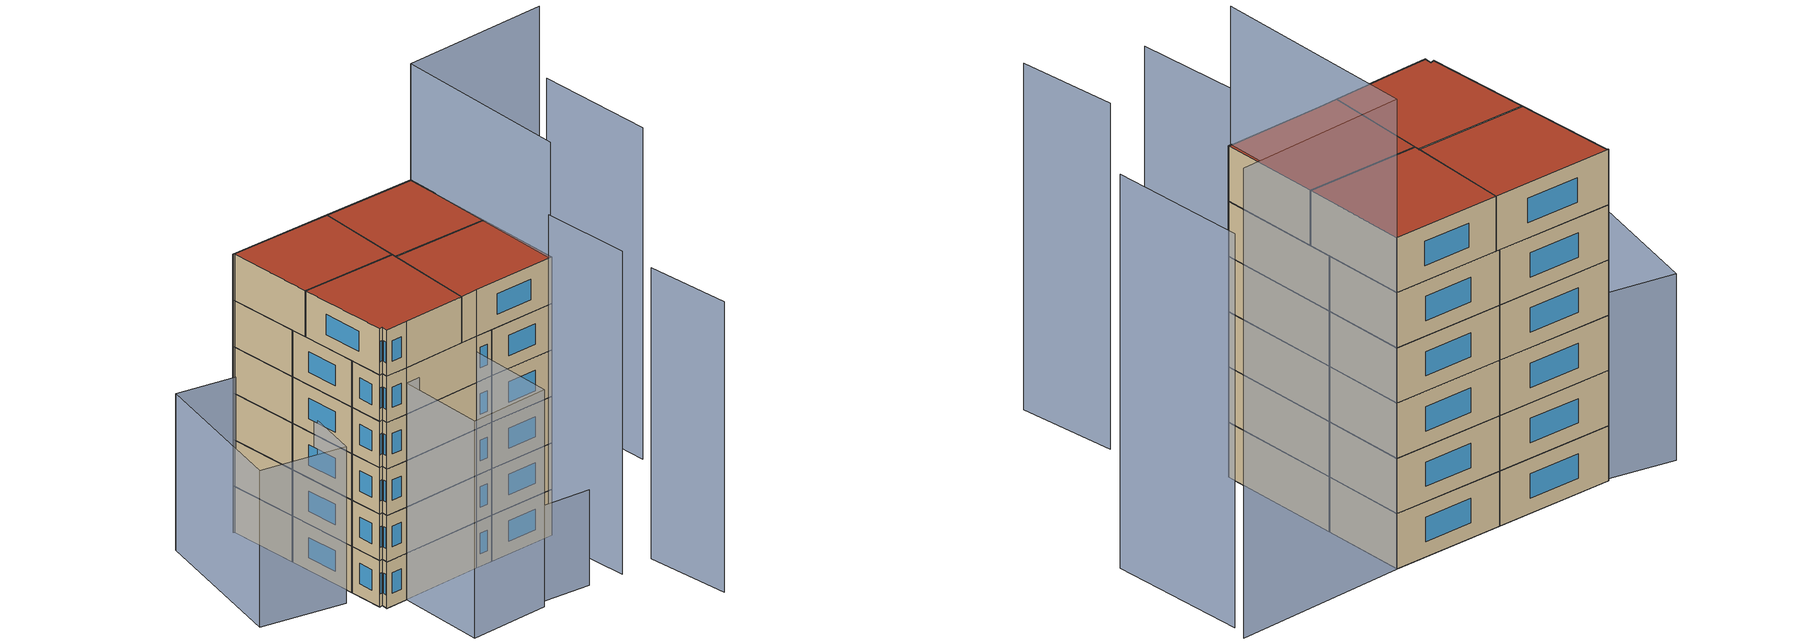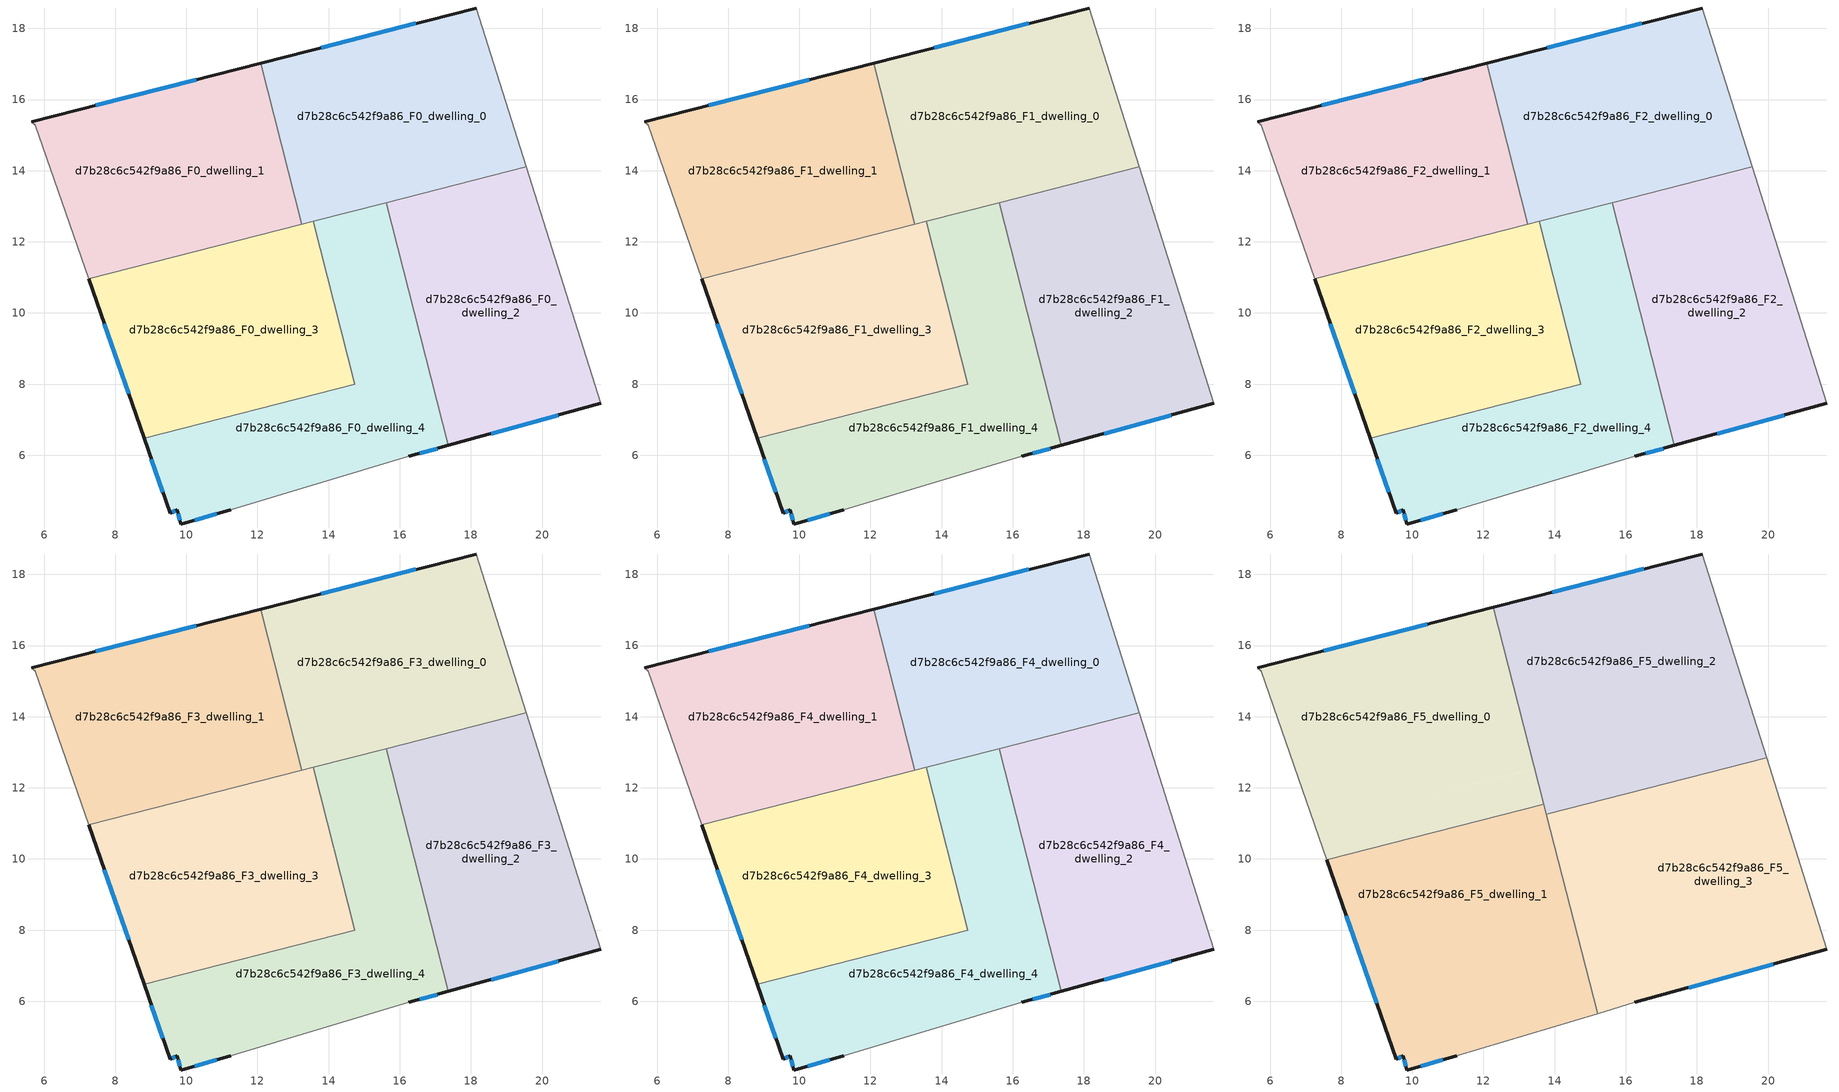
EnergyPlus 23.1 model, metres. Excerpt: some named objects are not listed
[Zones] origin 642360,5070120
d7b28c6c542f9a86_F0_dwelling_0
 floor ground (EU_floor_Construction): 19.56,14.11 18.16,18.57 12.09,17.02 13.25,12.49 z0
 wall outside (EU_wall_Construction): 12.09,17.02 18.16,18.57 z0:3
 wall to d7b28c6c542f9a86_F0_dwelling_1 (EU_wall_Construction): 13.25,12.49 12.09,17.02 z0:3
 wall adiabatic (EU_wall_Construction): 18.16,18.57 19.56,14.11 z0:3
 wall to d7b28c6c542f9a86_F0_dwelling_2 (EU_wall_Construction): 19.56,14.11 15.62,13.1 z0:3
 wall to d7b28c6c542f9a86_F0_dwelling_4 (EU_wall_Construction): 15.61,13.1 13.57,12.58 z0:3
 wall to d7b28c6c542f9a86_F0_dwelling_3 (EU_wall_Construction): 13.57,12.58 13.25,12.49 z0:3
 window (EU_Window_Construction): 13.79,17.46 16.46,18.14 z0.84:2.16
d7b28c6c542f9a86_F0_dwelling_1
 floor ground (EU_floor_Construction): 13.25,12.49 12.09,17.02 5.65,15.38 5.75,15.28 7.25,10.96 z0
 wall outside (EU_wall_Construction): 5.65,15.38 12.09,17.02 z0:3
 wall adiabatic (EU_wall_Construction): 7.25,10.96 5.75,15.28 5.65,15.38 z0:3
 wall to d7b28c6c542f9a86_F0_dwelling_3 (EU_wall_Construction): 13.25,12.49 7.25,10.96 z0:3
 window (EU_Window_Construction): 7.45,15.84 10.28,16.56 z0.84:2.16
d7b28c6c542f9a86_F0_dwelling_2
 floor ground (EU_floor_Construction): 21.66,7.46 19.56,14.11 15.61,13.1 17.36,6.27 z0
 wall outside (EU_wall_Construction): 21.66,7.46 17.36,6.27 z0:3
 wall to d7b28c6c542f9a86_F0_dwelling_4 (EU_wall_Construction): 17.36,6.27 15.61,13.1 z0:3
 wall adiabatic (EU_wall_Construction): 19.56,14.11 21.66,7.46 z0:3
 window (EU_Window_Construction): 20.45,7.13 18.57,6.61 z0.84:2.16
d7b28c6c542f9a86_F0_dwelling_3
 floor ground (EU_floor_Construction): 14.74,8 13.57,12.58 7.25,10.96 8.81,6.48 z0
 wall outside (EU_wall_Construction): 8.81,6.48 7.25,10.96 z0:3
 wall to d7b28c6c542f9a86_F0_dwelling_4 (EU_wall_Construction): 13.57,12.58 14.74,8 8.81,6.48 z0:3
 window (EU_Window_Construction): 8.37,7.73 7.69,9.7 z0.84:2.16
d7b28c6c542f9a86_F0_dwelling_4
 floor ground (EU_floor_Construction): 16.25,5.97 17.36,6.27 15.61,13.1 13.57,12.58 14.74,8 8.81,6.48 9.55,4.37 9.75,4.47 9.85,4.07 11.25,4.47 z0
 wall outside (EU_wall_Construction): 17.36,6.27 16.25,5.97 / 11.25,4.47 9.85,4.07 9.75,4.47 9.55,4.37 8.81,6.48 z0:3
 wall adiabatic (EU_wall_Construction): 16.25,5.97 11.25,4.47 z0:3
 window (EU_Window_Construction): 9.82,4.18 9.78,4.35 / 9.69,4.44 9.6,4.4 / 9.34,4.96 9.02,5.89 / 17.05,6.19 16.56,6.05 / 10.86,4.35 10.24,4.18 z0.84:2.16
d7b28c6c542f9a86_F1_dwelling_0
 floor to d7b28c6c542f9a86_F0_dwelling_0 (EU_floor_Construction): 19.56,14.11 18.16,18.57 12.09,17.02 13.25,12.49 z3
 wall outside (EU_wall_Construction): 12.09,17.02 18.16,18.57 z3:6
 wall to d7b28c6c542f9a86_F1_dwelling_1 (EU_wall_Construction): 13.25,12.49 12.09,17.02 z3:6
 wall adiabatic (EU_wall_Construction): 18.16,18.57 19.56,14.11 z3:6
 wall to d7b28c6c542f9a86_F1_dwelling_2 (EU_wall_Construction): 19.56,14.11 15.62,13.1 z3:6
 wall to d7b28c6c542f9a86_F1_dwelling_4 (EU_wall_Construction): 15.61,13.1 13.57,12.58 z3:6
 wall to d7b28c6c542f9a86_F1_dwelling_3 (EU_wall_Construction): 13.57,12.58 13.25,12.49 z3:6
 window (EU_Window_Construction): 13.79,17.46 16.46,18.14 z3.84:5.16
d7b28c6c542f9a86_F1_dwelling_1
 floor to d7b28c6c542f9a86_F0_dwelling_1 (EU_floor_Construction): 13.25,12.49 12.09,17.02 5.65,15.38 5.75,15.28 7.25,10.96 z3
 wall outside (EU_wall_Construction): 5.65,15.38 12.09,17.02 z3:6
 wall adiabatic (EU_wall_Construction): 7.25,10.96 5.75,15.28 5.65,15.38 z3:6
 wall to d7b28c6c542f9a86_F1_dwelling_3 (EU_wall_Construction): 13.25,12.49 7.25,10.96 z3:6
 window (EU_Window_Construction): 7.45,15.84 10.28,16.56 z3.84:5.16
d7b28c6c542f9a86_F1_dwelling_2
 floor to d7b28c6c542f9a86_F0_dwelling_2 (EU_floor_Construction): 21.66,7.46 19.56,14.11 15.61,13.1 17.36,6.27 z3
 wall outside (EU_wall_Construction): 21.66,7.46 17.36,6.27 z3:6
 wall to d7b28c6c542f9a86_F1_dwelling_4 (EU_wall_Construction): 17.36,6.27 15.61,13.1 z3:6
 wall adiabatic (EU_wall_Construction): 19.56,14.11 21.66,7.46 z3:6
 window (EU_Window_Construction): 20.45,7.13 18.57,6.61 z3.84:5.16
d7b28c6c542f9a86_F1_dwelling_3
 floor to d7b28c6c542f9a86_F0_dwelling_3 (EU_floor_Construction): 14.74,8 13.57,12.58 7.25,10.96 8.81,6.48 z3
 wall outside (EU_wall_Construction): 8.81,6.48 7.25,10.96 z3:6
 wall to d7b28c6c542f9a86_F1_dwelling_4 (EU_wall_Construction): 13.57,12.58 14.74,8 8.81,6.48 z3:6
 window (EU_Window_Construction): 8.37,7.73 7.69,9.7 z3.84:5.16
d7b28c6c542f9a86_F1_dwelling_4
 floor to d7b28c6c542f9a86_F0_dwelling_4 (EU_floor_Construction): 16.25,5.97 17.36,6.27 15.61,13.1 13.57,12.58 14.74,8 8.81,6.48 9.55,4.37 9.75,4.47 9.85,4.07 11.25,4.47 z3
 wall outside (EU_wall_Construction): 17.36,6.27 16.25,5.97 / 11.25,4.47 9.85,4.07 9.75,4.47 9.55,4.37 8.81,6.48 z3:6
 wall adiabatic (EU_wall_Construction): 16.25,5.97 11.25,4.47 z3:6
 window (EU_Window_Construction): 9.82,4.18 9.78,4.35 / 9.69,4.44 9.6,4.4 / 9.34,4.96 9.02,5.89 / 17.05,6.19 16.56,6.05 / 10.86,4.35 10.24,4.18 z3.84:5.16
d7b28c6c542f9a86_F2_dwelling_0
 floor to d7b28c6c542f9a86_F1_dwelling_0 (EU_floor_Construction): 19.56,14.11 18.16,18.57 12.09,17.02 13.25,12.49 z6
 wall outside (EU_wall_Construction): 12.09,17.02 18.16,18.57 z6:9
 wall to d7b28c6c542f9a86_F2_dwelling_1 (EU_wall_Construction): 13.25,12.49 12.09,17.02 z6:9
 wall adiabatic (EU_wall_Construction): 18.16,18.57 19.56,14.11 z6:9
 wall to d7b28c6c542f9a86_F2_dwelling_2 (EU_wall_Construction): 19.56,14.11 15.62,13.1 z6:9
 wall to d7b28c6c542f9a86_F2_dwelling_4 (EU_wall_Construction): 15.61,13.1 13.57,12.58 z6:9
 wall to d7b28c6c542f9a86_F2_dwelling_3 (EU_wall_Construction): 13.57,12.58 13.25,12.49 z6:9
 window (EU_Window_Construction): 13.79,17.46 16.46,18.14 z6.84:8.16
d7b28c6c542f9a86_F2_dwelling_1
 floor to d7b28c6c542f9a86_F1_dwelling_1 (EU_floor_Construction): 13.25,12.49 12.09,17.02 5.65,15.38 5.75,15.28 7.25,10.96 z6
 wall outside (EU_wall_Construction): 5.65,15.38 12.09,17.02 z6:9
 wall adiabatic (EU_wall_Construction): 7.25,10.96 5.75,15.28 5.65,15.38 z6:9
 wall to d7b28c6c542f9a86_F2_dwelling_3 (EU_wall_Construction): 13.25,12.49 7.25,10.96 z6:9
 window (EU_Window_Construction): 7.45,15.84 10.28,16.56 z6.84:8.16
d7b28c6c542f9a86_F2_dwelling_2
 floor to d7b28c6c542f9a86_F1_dwelling_2 (EU_floor_Construction): 21.66,7.46 19.56,14.11 15.61,13.1 17.36,6.27 z6
 wall outside (EU_wall_Construction): 21.66,7.46 17.36,6.27 z6:9
 wall to d7b28c6c542f9a86_F2_dwelling_4 (EU_wall_Construction): 17.36,6.27 15.61,13.1 z6:9
 wall adiabatic (EU_wall_Construction): 19.56,14.11 21.66,7.46 z6:9
 window (EU_Window_Construction): 20.45,7.13 18.57,6.61 z6.84:8.16
d7b28c6c542f9a86_F2_dwelling_3
 floor to d7b28c6c542f9a86_F1_dwelling_3 (EU_floor_Construction): 14.74,8 13.57,12.58 7.25,10.96 8.81,6.48 z6
 wall outside (EU_wall_Construction): 8.81,6.48 7.25,10.96 z6:9
 wall to d7b28c6c542f9a86_F2_dwelling_4 (EU_wall_Construction): 13.57,12.58 14.74,8 8.81,6.48 z6:9
 window (EU_Window_Construction): 8.37,7.73 7.69,9.7 z6.84:8.16
d7b28c6c542f9a86_F2_dwelling_4
 floor to d7b28c6c542f9a86_F1_dwelling_4 (EU_floor_Construction): 16.25,5.97 17.36,6.27 15.61,13.1 13.57,12.58 14.74,8 8.81,6.48 9.55,4.37 9.75,4.47 9.85,4.07 11.25,4.47 z6
 wall outside (EU_wall_Construction): 17.36,6.27 16.25,5.97 / 11.25,4.47 9.85,4.07 9.75,4.47 9.55,4.37 8.81,6.48 z6:9
 wall adiabatic (EU_wall_Construction): 16.25,5.97 11.25,4.47 z6:9
 window (EU_Window_Construction): 9.82,4.18 9.78,4.35 / 9.69,4.44 9.6,4.4 / 9.34,4.96 9.02,5.89 / 17.05,6.19 16.56,6.05 / 10.86,4.35 10.24,4.18 z6.84:8.16
d7b28c6c542f9a86_F3_dwelling_0
 floor to d7b28c6c542f9a86_F2_dwelling_0 (EU_floor_Construction): 19.56,14.11 18.16,18.57 12.09,17.02 13.25,12.49 z9
 wall outside (EU_wall_Construction): 12.09,17.02 18.16,18.57 z9:12
 wall to d7b28c6c542f9a86_F3_dwelling_1 (EU_wall_Construction): 13.25,12.49 12.09,17.02 z9:12
 wall adiabatic (EU_wall_Construction): 18.16,18.57 19.56,14.11 z9:12
 wall to d7b28c6c542f9a86_F3_dwelling_2 (EU_wall_Construction): 19.56,14.11 15.62,13.1 z9:12
 wall to d7b28c6c542f9a86_F3_dwelling_4 (EU_wall_Construction): 15.61,13.1 13.57,12.58 z9:12
 wall to d7b28c6c542f9a86_F3_dwelling_3 (EU_wall_Construction): 13.57,12.58 13.25,12.49 z9:12
 window (EU_Window_Construction): 13.79,17.46 16.46,18.14 z9.84:11.16
d7b28c6c542f9a86_F3_dwelling_1
 floor to d7b28c6c542f9a86_F2_dwelling_1 (EU_floor_Construction): 13.25,12.49 12.09,17.02 5.65,15.38 5.75,15.28 7.25,10.96 z9
 wall outside (EU_wall_Construction): 5.65,15.38 12.09,17.02 z9:12
 wall adiabatic (EU_wall_Construction): 7.25,10.96 5.75,15.28 5.65,15.38 z9:12
 wall to d7b28c6c542f9a86_F3_dwelling_3 (EU_wall_Construction): 13.25,12.49 7.25,10.96 z9:12
 window (EU_Window_Construction): 7.45,15.84 10.28,16.56 z9.84:11.16
d7b28c6c542f9a86_F3_dwelling_2
 floor to d7b28c6c542f9a86_F2_dwelling_2 (EU_floor_Construction): 21.66,7.46 19.56,14.11 15.61,13.1 17.36,6.27 z9
 wall outside (EU_wall_Construction): 21.66,7.46 17.36,6.27 z9:12
 wall to d7b28c6c542f9a86_F3_dwelling_4 (EU_wall_Construction): 17.36,6.27 15.61,13.1 z9:12
 wall adiabatic (EU_wall_Construction): 19.56,14.11 21.66,7.46 z9:12
 window (EU_Window_Construction): 20.45,7.13 18.57,6.61 z9.84:11.16
d7b28c6c542f9a86_F3_dwelling_3
 floor to d7b28c6c542f9a86_F2_dwelling_3 (EU_floor_Construction): 14.74,8 13.57,12.58 7.25,10.96 8.81,6.48 z9
 wall outside (EU_wall_Construction): 8.81,6.48 7.25,10.96 z9:12
 wall to d7b28c6c542f9a86_F3_dwelling_4 (EU_wall_Construction): 13.57,12.58 14.74,8 8.81,6.48 z9:12
 window (EU_Window_Construction): 8.37,7.73 7.69,9.7 z9.84:11.16
d7b28c6c542f9a86_F3_dwelling_4
 floor to d7b28c6c542f9a86_F2_dwelling_4 (EU_floor_Construction): 16.25,5.97 17.36,6.27 15.61,13.1 13.57,12.58 14.74,8 8.81,6.48 9.55,4.37 9.75,4.47 9.85,4.07 11.25,4.47 z9
 wall outside (EU_wall_Construction): 17.36,6.27 16.25,5.97 / 11.25,4.47 9.85,4.07 9.75,4.47 9.55,4.37 8.81,6.48 z9:12
 wall adiabatic (EU_wall_Construction): 16.25,5.97 11.25,4.47 z9:12
 window (EU_Window_Construction): 9.82,4.18 9.78,4.35 / 9.69,4.44 9.6,4.4 / 9.34,4.96 9.02,5.89 / 17.05,6.19 16.56,6.05 / 10.86,4.35 10.24,4.18 z9.84:11.16
d7b28c6c542f9a86_F4_dwelling_0
 floor to d7b28c6c542f9a86_F3_dwelling_0 (EU_floor_Construction): 19.56,14.11 18.16,18.57 12.09,17.02 13.25,12.49 z12
 wall outside (EU_wall_Construction): 12.09,17.02 18.16,18.57 z12:15
 wall to d7b28c6c542f9a86_F4_dwelling_1 (EU_wall_Construction): 13.25,12.49 12.09,17.02 z12:15
 wall adiabatic (EU_wall_Construction): 18.16,18.57 19.56,14.11 z12:15
 wall to d7b28c6c542f9a86_F4_dwelling_2 (EU_wall_Construction): 19.56,14.11 15.62,13.1 z12:15
 wall to d7b28c6c542f9a86_F4_dwelling_4 (EU_wall_Construction): 15.61,13.1 13.57,12.58 z12:15
 wall to d7b28c6c542f9a86_F4_dwelling_3 (EU_wall_Construction): 13.57,12.58 13.25,12.49 z12:15
 window (EU_Window_Construction): 13.79,17.46 16.46,18.14 z12.84:14.16
d7b28c6c542f9a86_F4_dwelling_1
 floor to d7b28c6c542f9a86_F3_dwelling_1 (EU_floor_Construction): 13.25,12.49 12.09,17.02 5.65,15.38 5.75,15.28 7.25,10.96 z12
 wall outside (EU_wall_Construction): 5.65,15.38 12.09,17.02 z12:15
 wall adiabatic (EU_wall_Construction): 7.25,10.96 5.75,15.28 5.65,15.38 z12:15
 wall to d7b28c6c542f9a86_F4_dwelling_3 (EU_wall_Construction): 13.25,12.49 7.25,10.96 z12:15
 window (EU_Window_Construction): 7.45,15.84 10.28,16.56 z12.84:14.16
d7b28c6c542f9a86_F4_dwelling_2
 floor to d7b28c6c542f9a86_F3_dwelling_2 (EU_floor_Construction): 21.66,7.46 19.56,14.11 15.61,13.1 17.36,6.27 z12
 wall outside (EU_wall_Construction): 21.66,7.46 17.36,6.27 z12:15
 wall to d7b28c6c542f9a86_F4_dwelling_4 (EU_wall_Construction): 17.36,6.27 15.61,13.1 z12:15
 wall adiabatic (EU_wall_Construction): 19.56,14.11 21.66,7.46 z12:15
 window (EU_Window_Construction): 20.45,7.13 18.57,6.61 z12.84:14.16
d7b28c6c542f9a86_F4_dwelling_3
 floor to d7b28c6c542f9a86_F3_dwelling_3 (EU_floor_Construction): 14.74,8 13.57,12.58 7.25,10.96 8.81,6.48 z12
 wall outside (EU_wall_Construction): 8.81,6.48 7.25,10.96 z12:15
 wall to d7b28c6c542f9a86_F4_dwelling_4 (EU_wall_Construction): 13.57,12.58 14.74,8 8.81,6.48 z12:15
 window (EU_Window_Construction): 8.37,7.73 7.69,9.7 z12.84:14.16
 ceiling adiabatic (EU_roof_Construction): 13.57,12.58 14.74,8 8.81,6.48 7.25,10.96 7.59,9.98 13.7,11.54 13.44,12.54 z15
d7b28c6c542f9a86_F4_dwelling_4
 floor to d7b28c6c542f9a86_F3_dwelling_4 (EU_floor_Construction): 16.25,5.97 17.36,6.27 15.61,13.1 13.57,12.58 14.74,8 8.81,6.48 9.55,4.37 9.75,4.47 9.85,4.07 11.25,4.47 z12
 wall outside (EU_wall_Construction): 17.36,6.27 16.25,5.97 / 11.25,4.47 9.85,4.07 9.75,4.47 9.55,4.37 8.81,6.48 z12:15
 wall adiabatic (EU_wall_Construction): 16.25,5.97 11.25,4.47 z12:15
 window (EU_Window_Construction): 9.82,4.18 9.78,4.35 / 9.69,4.44 9.6,4.4 / 9.34,4.96 9.02,5.89 / 17.05,6.19 16.56,6.05 / 10.86,4.35 10.24,4.18 z12.84:14.16
d7b28c6c542f9a86_F5_dwelling_0
 floor to d7b28c6c542f9a86_F4_dwelling_1 (EU_floor_Construction): 13.25,12.49 12.09,17.02 5.65,15.38 5.75,15.28 7.25,10.96 z15
 floor to d7b28c6c542f9a86_F4_dwelling_0 (EU_floor_Construction): 13.44,12.54 12.28,17.07 12.09,17.02 13.25,12.49 z15
 floor to d7b28c6c542f9a86_F4_dwelling_3 (EU_floor_Construction): 13.7,11.54 13.44,12.54 7.25,10.96 7.59,9.98 z15
 wall outside (EU_wall_Construction): 5.65,15.38 12.28,17.07 z15:18
 wall adiabatic (EU_wall_Construction): 7.59,9.98 5.75,15.28 5.65,15.38 z15:18
 wall to d7b28c6c542f9a86_F5_dwelling_1 (EU_wall_Construction): 13.7,11.54 7.59,9.98 z15:18
 wall to d7b28c6c542f9a86_F5_dwelling_2 (EU_wall_Construction): 12.28,17.07 13.7,11.54 z15:18
 window (EU_Window_Construction): 7.51,15.85 10.42,16.6 z15.84:17.16
 roof outside (EU_roof_Construction): 12.28,17.07 13.7,11.54 7.59,9.98 5.75,15.28 5.65,15.38 z18
d7b28c6c542f9a86_F5_dwelling_1
 floor adiabatic (EU_floor_Construction): 14.61,7.96 13.7,11.54 7.59,9.98 8.81,6.48 z15
 floor to d7b28c6c542f9a86_F4_dwelling_4 (EU_floor_Construction): 15.21,5.65 14.61,7.96 8.81,6.48 9.55,4.37 9.75,4.47 9.85,4.07 11.25,4.47 z15
 wall outside (EU_wall_Construction): 11.25,4.47 9.85,4.07 9.75,4.47 9.55,4.37 7.59,9.98 z15:18
 wall adiabatic (EU_wall_Construction): 15.21,5.65 11.25,4.47 z15:18
 wall to d7b28c6c542f9a86_F5_dwelling_3 (EU_wall_Construction): 13.77,11.26 15.21,5.65 z15:18
 wall to d7b28c6c542f9a86_F5_dwelling_2 (EU_wall_Construction): 13.7,11.55 13.77,11.26 z15:18
 window (EU_Window_Construction): 9.82,4.18 9.78,4.35 / 9.69,4.44 9.6,4.4 / 9,5.94 8.14,8.41 / 10.86,4.35 10.24,4.18 z15.84:17.16
 roof outside (EU_roof_Construction): 13.7,11.54 15.21,5.65 11.25,4.47 9.85,4.07 9.75,4.47 9.55,4.37 7.59,9.98 z18
d7b28c6c542f9a86_F5_dwelling_2
 floor to d7b28c6c542f9a86_F4_dwelling_0 (EU_floor_Construction): 19.56,14.11 18.16,18.57 12.28,17.07 13.44,12.54 z15
 floor to d7b28c6c542f9a86_F4_dwelling_2 (EU_floor_Construction): 19.96,12.85 19.56,14.11 15.62,13.1 15.94,11.82 z15
 floor to d7b28c6c542f9a86_F4_dwelling_4 (EU_floor_Construction): 15.94,11.82 15.62,13.1 13.57,12.57 13.9,11.29 z15
 floor adiabatic (EU_floor_Construction): 13.9,11.29 13.57,12.57 13.44,12.54 13.77,11.26 z15
 wall outside (EU_wall_Construction): 12.28,17.07 18.16,18.57 z15:18
 wall adiabatic (EU_wall_Construction): 18.16,18.57 19.96,12.85 z15:18
 wall to d7b28c6c542f9a86_F5_dwelling_3 (EU_wall_Construction): 19.96,12.85 13.77,11.26 z15:18
 window (EU_Window_Construction): 13.93,17.49 16.51,18.15 z15.84:17.16
 roof outside (EU_roof_Construction): 18.16,18.57 19.96,12.85 13.77,11.26 12.28,17.07 z18
d7b28c6c542f9a86_F5_dwelling_3
 floor to d7b28c6c542f9a86_F4_dwelling_2 (EU_floor_Construction): 21.66,7.46 19.96,12.85 15.94,11.82 17.36,6.27 z15
 floor to d7b28c6c542f9a86_F4_dwelling_4 (EU_floor_Construction): 17.36,6.27 15.94,11.82 13.9,11.29 14.74,8 14.61,7.96 15.21,5.65 16.25,5.97 z15
 floor adiabatic (EU_floor_Construction): 14.74,8 13.9,11.29 13.77,11.26 14.61,7.96 z15
 wall outside (EU_wall_Construction): 21.66,7.46 16.25,5.97 z15:18
 wall adiabatic (EU_wall_Construction): 19.96,12.85 21.66,7.46 / 16.25,5.97 15.21,5.65 z15:18
 window (EU_Window_Construction): 20.14,7.05 17.77,6.39 z15.84:17.16
 roof outside (EU_roof_Construction): 19.96,12.85 21.66,7.46 16.25,5.97 15.21,5.65 13.77,11.26 z18
shading: 12.86,0.14 21.15,1.56 z0:6.2; 11.25,4.47 16.25,5.97 / 16.25,5.97 17.89,0.51 / 17.89,0.51 12.88,-0.99 / 12.88,-0.99 11.25,4.47 z0:14; 27.65,-2.35 25.55,2.75 z0:18.8; 23.36,1.88 21.35,7.26 z0:20.9; 8.05,5.57 2.54,5.24 / 2.54,5.24 1.96,14.97 / 1.96,14.97 7.46,15.3 / 7.46,15.3 8.05,5.57 z0:10.1; 21.49,7.37 18.16,18.57 / 18.16,18.57 27.39,21.32 z0:25.5; 29.86,12.97 27.37,20.28 z0:21.4
[Building]
EU S2 Campaign: North Axis=0; Terrain=City; Solar Distribution=FullExterior
[Site:Location]
Lyon-Bron: Latitude=45.75; Longitude=5; Time Zone=1; Elevation=198
[SizingPeriod:WeatherFileDays]
AnnualSizingPeriod: Begin Month=1; Begin Day of Month=1; End Month=12; End Day of Month=31; Day of Week for Start Day=Monday; Use Weather File Daylight Saving Period=No; Use Weather File Rain and Snow Indicators=No
[MATERIAL]
EU_InternalMass_Material: Roughness=MediumRough; Thickness=0.1; Conductivity=1; Density=1800; Specific Heat=900; Thermal Absorptance=0.9; Solar Absorptance=0.7; Visible Absorptance=0.7
[MATERIAL:NOMASS] Roughness=MediumRough; Thermal Absorptance=0.9; Solar Absorptance=0.7; Visible Absorptance=0.7
Name | Thermal Resistance
EU_wall_NoMass | 0.776494
EU_roof_NoMass | 0.486893
EU_floor_NoMass | 0.421597
[WINDOWMATERIAL:SIMPLEGLAZINGSYSTEM]
EU_Window_SimpleGlazing: UFactor=4.24961; Solar Heat Gain Coefficient=0.83; Visible Transmittance=0.83
[CONSTRUCTION]
EU_wall_Construction: EU_wall_NoMass
EU_roof_Construction: EU_roof_NoMass
EU_floor_Construction: EU_floor_NoMass
EU_InternalMass_Construction: EU_InternalMass_Material
EU_Window_Construction: EU_Window_SimpleGlazing
[ZONE] Type=1; Multiplier=1; Ceiling Height=autocalculate; Floor Area=autocalculate; Part of Total Floor Area=Yes
Name | Volume
d7b28c6c542f9a86_F0_dwelling_0; d7b28c6c542f9a86_F1_dwelling_0; d7b28c6c542f9a86_F2_dwelling_0; d7b28c6c542f9a86_F3_dwelling_0; d7b28c6c542f9a86_F4_dwelling_0 | 89.6309
d7b28c6c542f9a86_F5_dwelling_0 | 112.028
d7b28c6c542f9a86_F0_dwelling_1; d7b28c6c542f9a86_F1_dwelling_1; d7b28c6c542f9a86_F2_dwelling_1; d7b28c6c542f9a86_F3_dwelling_1; d7b28c6c542f9a86_F4_dwelling_1 | 89.625
d7b28c6c542f9a86_F5_dwelling_1 | 112.039
d7b28c6c542f9a86_F0_dwelling_2; d7b28c6c542f9a86_F1_dwelling_2; d7b28c6c542f9a86_F2_dwelling_2; d7b28c6c542f9a86_F3_dwelling_2; d7b28c6c542f9a86_F4_dwelling_2 | 89.6228
d7b28c6c542f9a86_F5_dwelling_2 | 112.031
d7b28c6c542f9a86_F0_dwelling_3; d7b28c6c542f9a86_F1_dwelling_3; d7b28c6c542f9a86_F2_dwelling_3; d7b28c6c542f9a86_F3_dwelling_3; d7b28c6c542f9a86_F4_dwelling_3 | 89.6389
d7b28c6c542f9a86_F5_dwelling_3 | 112.034
d7b28c6c542f9a86_F0_dwelling_4; d7b28c6c542f9a86_F1_dwelling_4; d7b28c6c542f9a86_F2_dwelling_4; d7b28c6c542f9a86_F3_dwelling_4; d7b28c6c542f9a86_F4_dwelling_4 | 89.6316
[INTERNALMASS] Construction=EU_InternalMass_Construction
Name | Zone or ZoneList | Surface Area
d7b28c6c542f9a86_F0_dwelling_0_EU_InternalMass | d7b28c6c542f9a86_F0_dwelling_0 | 29.8781
d7b28c6c542f9a86_F0_dwelling_1_EU_InternalMass | d7b28c6c542f9a86_F0_dwelling_1 | 29.8758
d7b28c6c542f9a86_F0_dwelling_2_EU_InternalMass | d7b28c6c542f9a86_F0_dwelling_2 | 29.8753
d7b28c6c542f9a86_F0_dwelling_3_EU_InternalMass | d7b28c6c542f9a86_F0_dwelling_3 | 29.8781
d7b28c6c542f9a86_F0_dwelling_4_EU_InternalMass | d7b28c6c542f9a86_F0_dwelling_4 | 29.8771
d7b28c6c542f9a86_F1_dwelling_0_EU_InternalMass | d7b28c6c542f9a86_F1_dwelling_0 | 29.8781
d7b28c6c542f9a86_F1_dwelling_1_EU_InternalMass | d7b28c6c542f9a86_F1_dwelling_1 | 29.8758
d7b28c6c542f9a86_F1_dwelling_2_EU_InternalMass | d7b28c6c542f9a86_F1_dwelling_2 | 29.8753
d7b28c6c542f9a86_F1_dwelling_3_EU_InternalMass | d7b28c6c542f9a86_F1_dwelling_3 | 29.8781
d7b28c6c542f9a86_F1_dwelling_4_EU_InternalMass | d7b28c6c542f9a86_F1_dwelling_4 | 29.8771
d7b28c6c542f9a86_F2_dwelling_0_EU_InternalMass | d7b28c6c542f9a86_F2_dwelling_0 | 29.8781
d7b28c6c542f9a86_F2_dwelling_1_EU_InternalMass | d7b28c6c542f9a86_F2_dwelling_1 | 29.8758
d7b28c6c542f9a86_F2_dwelling_2_EU_InternalMass | d7b28c6c542f9a86_F2_dwelling_2 | 29.8753
d7b28c6c542f9a86_F2_dwelling_3_EU_InternalMass | d7b28c6c542f9a86_F2_dwelling_3 | 29.8781
d7b28c6c542f9a86_F2_dwelling_4_EU_InternalMass | d7b28c6c542f9a86_F2_dwelling_4 | 29.8771
d7b28c6c542f9a86_F3_dwelling_0_EU_InternalMass | d7b28c6c542f9a86_F3_dwelling_0 | 29.8781
d7b28c6c542f9a86_F3_dwelling_1_EU_InternalMass | d7b28c6c542f9a86_F3_dwelling_1 | 29.8758
d7b28c6c542f9a86_F3_dwelling_2_EU_InternalMass | d7b28c6c542f9a86_F3_dwelling_2 | 29.8753
d7b28c6c542f9a86_F3_dwelling_3_EU_InternalMass | d7b28c6c542f9a86_F3_dwelling_3 | 29.8781
d7b28c6c542f9a86_F3_dwelling_4_EU_InternalMass | d7b28c6c542f9a86_F3_dwelling_4 | 29.8771
d7b28c6c542f9a86_F4_dwelling_0_EU_InternalMass | d7b28c6c542f9a86_F4_dwelling_0 | 29.8781
d7b28c6c542f9a86_F4_dwelling_1_EU_InternalMass | d7b28c6c542f9a86_F4_dwelling_1 | 29.8758
d7b28c6c542f9a86_F4_dwelling_2_EU_InternalMass | d7b28c6c542f9a86_F4_dwelling_2 | 29.8753
d7b28c6c542f9a86_F4_dwelling_3_EU_InternalMass | d7b28c6c542f9a86_F4_dwelling_3 | 29.8781
d7b28c6c542f9a86_F4_dwelling_4_EU_InternalMass | d7b28c6c542f9a86_F4_dwelling_4 | 29.8771
d7b28c6c542f9a86_F5_dwelling_0_EU_InternalMass | d7b28c6c542f9a86_F5_dwelling_0 | 37.3426
d7b28c6c542f9a86_F5_dwelling_1_EU_InternalMass | d7b28c6c542f9a86_F5_dwelling_1 | 37.3458
d7b28c6c542f9a86_F5_dwelling_2_EU_InternalMass | d7b28c6c542f9a86_F5_dwelling_2 | 37.3433
d7b28c6c542f9a86_F5_dwelling_3_EU_InternalMass | d7b28c6c542f9a86_F5_dwelling_3 | 37.3447
[OTHEREQUIPMENT] Fuel Type=Electricity; Design Level Calculation Method=Watts/Area; Power per Zone Floor Area=1; Fraction Latent=0; Fraction Radiant=0; Fraction Lost=0; Carbon Dioxide Generation Rate=0; EndUse Subcategory=EU_Step8_InternalGains
Name | Zone or ZoneList or Space or SpaceList | Schedule
EU_Step8_InternalGain_d7b28c6c542f9a86_F0_dwelling_0_f000 | d7b28c6c542f9a86_F0_dwelling_0 | EU_Step8_GainSchedule_d7b28c6c542f9a86_F0_dwelling_0_f000
EU_Step8_InternalGain_d7b28c6c542f9a86_F0_dwelling_1_f000 | d7b28c6c542f9a86_F0_dwelling_1 | EU_Step8_GainSchedule_d7b28c6c542f9a86_F0_dwelling_1_f000
EU_Step8_InternalGain_d7b28c6c542f9a86_F0_dwelling_2_f000 | d7b28c6c542f9a86_F0_dwelling_2 | EU_Step8_GainSchedule_d7b28c6c542f9a86_F0_dwelling_2_f000
EU_Step8_InternalGain_d7b28c6c542f9a86_F0_dwelling_3_f000 | d7b28c6c542f9a86_F0_dwelling_3 | EU_Step8_GainSchedule_d7b28c6c542f9a86_F0_dwelling_3_f000
EU_Step8_InternalGain_d7b28c6c542f9a86_F0_dwelling_4_f000 | d7b28c6c542f9a86_F0_dwelling_4 | EU_Step8_GainSchedule_d7b28c6c542f9a86_F0_dwelling_4_f000
EU_Step8_InternalGain_d7b28c6c542f9a86_F1_dwelling_0_f000 | d7b28c6c542f9a86_F1_dwelling_0 | EU_Step8_GainSchedule_d7b28c6c542f9a86_F1_dwelling_0_f000
EU_Step8_InternalGain_d7b28c6c542f9a86_F1_dwelling_1_f000 | d7b28c6c542f9a86_F1_dwelling_1 | EU_Step8_GainSchedule_d7b28c6c542f9a86_F1_dwelling_1_f000
EU_Step8_InternalGain_d7b28c6c542f9a86_F1_dwelling_2_f000 | d7b28c6c542f9a86_F1_dwelling_2 | EU_Step8_GainSchedule_d7b28c6c542f9a86_F1_dwelling_2_f000
EU_Step8_InternalGain_d7b28c6c542f9a86_F1_dwelling_3_f000 | d7b28c6c542f9a86_F1_dwelling_3 | EU_Step8_GainSchedule_d7b28c6c542f9a86_F1_dwelling_3_f000
EU_Step8_InternalGain_d7b28c6c542f9a86_F1_dwelling_4_f000 | d7b28c6c542f9a86_F1_dwelling_4 | EU_Step8_GainSchedule_d7b28c6c542f9a86_F1_dwelling_4_f000
EU_Step8_InternalGain_d7b28c6c542f9a86_F2_dwelling_0_f000 | d7b28c6c542f9a86_F2_dwelling_0 | EU_Step8_GainSchedule_d7b28c6c542f9a86_F2_dwelling_0_f000
EU_Step8_InternalGain_d7b28c6c542f9a86_F2_dwelling_1_f000 | d7b28c6c542f9a86_F2_dwelling_1 | EU_Step8_GainSchedule_d7b28c6c542f9a86_F2_dwelling_1_f000
EU_Step8_InternalGain_d7b28c6c542f9a86_F2_dwelling_2_f000 | d7b28c6c542f9a86_F2_dwelling_2 | EU_Step8_GainSchedule_d7b28c6c542f9a86_F2_dwelling_2_f000
EU_Step8_InternalGain_d7b28c6c542f9a86_F2_dwelling_3_f000 | d7b28c6c542f9a86_F2_dwelling_3 | EU_Step8_GainSchedule_d7b28c6c542f9a86_F2_dwelling_3_f000
EU_Step8_InternalGain_d7b28c6c542f9a86_F2_dwelling_4_f000 | d7b28c6c542f9a86_F2_dwelling_4 | EU_Step8_GainSchedule_d7b28c6c542f9a86_F2_dwelling_4_f000
EU_Step8_InternalGain_d7b28c6c542f9a86_F3_dwelling_0_f000 | d7b28c6c542f9a86_F3_dwelling_0 | EU_Step8_GainSchedule_d7b28c6c542f9a86_F3_dwelling_0_f000
EU_Step8_InternalGain_d7b28c6c542f9a86_F3_dwelling_1_f000 | d7b28c6c542f9a86_F3_dwelling_1 | EU_Step8_GainSchedule_d7b28c6c542f9a86_F3_dwelling_1_f000
EU_Step8_InternalGain_d7b28c6c542f9a86_F3_dwelling_2_f000 | d7b28c6c542f9a86_F3_dwelling_2 | EU_Step8_GainSchedule_d7b28c6c542f9a86_F3_dwelling_2_f000
EU_Step8_InternalGain_d7b28c6c542f9a86_F3_dwelling_3_f000 | d7b28c6c542f9a86_F3_dwelling_3 | EU_Step8_GainSchedule_d7b28c6c542f9a86_F3_dwelling_3_f000
EU_Step8_InternalGain_d7b28c6c542f9a86_F3_dwelling_4_f000 | d7b28c6c542f9a86_F3_dwelling_4 | EU_Step8_GainSchedule_d7b28c6c542f9a86_F3_dwelling_4_f000
EU_Step8_InternalGain_d7b28c6c542f9a86_F4_dwelling_0_f000 | d7b28c6c542f9a86_F4_dwelling_0 | EU_Step8_GainSchedule_d7b28c6c542f9a86_F4_dwelling_0_f000
EU_Step8_InternalGain_d7b28c6c542f9a86_F4_dwelling_1_f000 | d7b28c6c542f9a86_F4_dwelling_1 | EU_Step8_GainSchedule_d7b28c6c542f9a86_F4_dwelling_1_f000
EU_Step8_InternalGain_d7b28c6c542f9a86_F4_dwelling_2_f000 | d7b28c6c542f9a86_F4_dwelling_2 | EU_Step8_GainSchedule_d7b28c6c542f9a86_F4_dwelling_2_f000
EU_Step8_InternalGain_d7b28c6c542f9a86_F4_dwelling_3_f000 | d7b28c6c542f9a86_F4_dwelling_3 | EU_Step8_GainSchedule_d7b28c6c542f9a86_F4_dwelling_3_f000
EU_Step8_InternalGain_d7b28c6c542f9a86_F4_dwelling_4_f000 | d7b28c6c542f9a86_F4_dwelling_4 | EU_Step8_GainSchedule_d7b28c6c542f9a86_F4_dwelling_4_f000
EU_Step8_InternalGain_d7b28c6c542f9a86_F5_dwelling_0_f000 | d7b28c6c542f9a86_F5_dwelling_0 | EU_Step8_GainSchedule_d7b28c6c542f9a86_F5_dwelling_0_f000
EU_Step8_InternalGain_d7b28c6c542f9a86_F5_dwelling_1_f000 | d7b28c6c542f9a86_F5_dwelling_1 | EU_Step8_GainSchedule_d7b28c6c542f9a86_F5_dwelling_1_f000
EU_Step8_InternalGain_d7b28c6c542f9a86_F5_dwelling_2_f000 | d7b28c6c542f9a86_F5_dwelling_2 | EU_Step8_GainSchedule_d7b28c6c542f9a86_F5_dwelling_2_f000
EU_Step8_InternalGain_d7b28c6c542f9a86_F5_dwelling_3_f000 | d7b28c6c542f9a86_F5_dwelling_3 | EU_Step8_GainSchedule_d7b28c6c542f9a86_F5_dwelling_3_f000
[ZONEVENTILATION:DESIGNFLOWRATE] Schedule=EU_AlwaysOn; Design Flow Rate Calculation Method=AirChanges/Hour; Air Changes per Hour=0.693814; Ventilation Type=Natural; Fan Pressure Rise=0; Fan Total Efficiency=1; Constant Term Coefficient=1; Temperature Term Coefficient=0; Velocity Term Coefficient=0; Velocity Squared Term Coefficient=0; Minimum Indoor Temperature=-100; Maximum Indoor Temperature=100; Delta Temperature=-100; Minimum Outdoor Temperature=-100; Maximum Outdoor Temperature=100; Maximum Wind Speed=40
Name | Zone or ZoneList or Space or SpaceList
EU_ConstantAir_d7b28c6c542f9a86_F0_dwelling_0 | d7b28c6c542f9a86_F0_dwelling_0
EU_ConstantAir_d7b28c6c542f9a86_F0_dwelling_1 | d7b28c6c542f9a86_F0_dwelling_1
EU_ConstantAir_d7b28c6c542f9a86_F0_dwelling_2 | d7b28c6c542f9a86_F0_dwelling_2
EU_ConstantAir_d7b28c6c542f9a86_F0_dwelling_3 | d7b28c6c542f9a86_F0_dwelling_3
EU_ConstantAir_d7b28c6c542f9a86_F0_dwelling_4 | d7b28c6c542f9a86_F0_dwelling_4
EU_ConstantAir_d7b28c6c542f9a86_F1_dwelling_0 | d7b28c6c542f9a86_F1_dwelling_0
EU_ConstantAir_d7b28c6c542f9a86_F1_dwelling_1 | d7b28c6c542f9a86_F1_dwelling_1
EU_ConstantAir_d7b28c6c542f9a86_F1_dwelling_2 | d7b28c6c542f9a86_F1_dwelling_2
EU_ConstantAir_d7b28c6c542f9a86_F1_dwelling_3 | d7b28c6c542f9a86_F1_dwelling_3
EU_ConstantAir_d7b28c6c542f9a86_F1_dwelling_4 | d7b28c6c542f9a86_F1_dwelling_4
EU_ConstantAir_d7b28c6c542f9a86_F2_dwelling_0 | d7b28c6c542f9a86_F2_dwelling_0
EU_ConstantAir_d7b28c6c542f9a86_F2_dwelling_1 | d7b28c6c542f9a86_F2_dwelling_1
EU_ConstantAir_d7b28c6c542f9a86_F2_dwelling_2 | d7b28c6c542f9a86_F2_dwelling_2
EU_ConstantAir_d7b28c6c542f9a86_F2_dwelling_3 | d7b28c6c542f9a86_F2_dwelling_3
EU_ConstantAir_d7b28c6c542f9a86_F2_dwelling_4 | d7b28c6c542f9a86_F2_dwelling_4
EU_ConstantAir_d7b28c6c542f9a86_F3_dwelling_0 | d7b28c6c542f9a86_F3_dwelling_0
EU_ConstantAir_d7b28c6c542f9a86_F3_dwelling_1 | d7b28c6c542f9a86_F3_dwelling_1
EU_ConstantAir_d7b28c6c542f9a86_F3_dwelling_2 | d7b28c6c542f9a86_F3_dwelling_2
EU_ConstantAir_d7b28c6c542f9a86_F3_dwelling_3 | d7b28c6c542f9a86_F3_dwelling_3
EU_ConstantAir_d7b28c6c542f9a86_F3_dwelling_4 | d7b28c6c542f9a86_F3_dwelling_4
EU_ConstantAir_d7b28c6c542f9a86_F4_dwelling_0 | d7b28c6c542f9a86_F4_dwelling_0
EU_ConstantAir_d7b28c6c542f9a86_F4_dwelling_1 | d7b28c6c542f9a86_F4_dwelling_1
EU_ConstantAir_d7b28c6c542f9a86_F4_dwelling_2 | d7b28c6c542f9a86_F4_dwelling_2
EU_ConstantAir_d7b28c6c542f9a86_F4_dwelling_3 | d7b28c6c542f9a86_F4_dwelling_3
EU_ConstantAir_d7b28c6c542f9a86_F4_dwelling_4 | d7b28c6c542f9a86_F4_dwelling_4
EU_ConstantAir_d7b28c6c542f9a86_F5_dwelling_0 | d7b28c6c542f9a86_F5_dwelling_0
EU_ConstantAir_d7b28c6c542f9a86_F5_dwelling_1 | d7b28c6c542f9a86_F5_dwelling_1
EU_ConstantAir_d7b28c6c542f9a86_F5_dwelling_2 | d7b28c6c542f9a86_F5_dwelling_2
EU_ConstantAir_d7b28c6c542f9a86_F5_dwelling_3 | d7b28c6c542f9a86_F5_dwelling_3
[HVACTEMPLATE:ZONE:IDEALLOADSAIRSYSTEM] System Availability Schedule=EU_AlwaysOn; Maximum Heating Supply Air Temperature=50; Minimum Cooling Supply Air Temperature=13; Maximum Heating Supply Air Humidity Ratio=0.0156; Minimum Cooling Supply Air Humidity Ratio=0.0077; Heating Limit=NoLimit; Cooling Limit=NoLimit; Heating Availability Schedule=EU_AlwaysOn; Cooling Availability Schedule=EU_CoolingOff; Dehumidification Control Type=ConstantSensibleHeatRatio; Cooling Sensible Heat Ratio=0.7; Dehumidification Setpoint=60; Humidification Control Type=None; Humidification Setpoint=30; Outdoor Air Method=None; Outdoor Air Flow Rate per Person=0.00944; Outdoor Air Flow Rate per Zone Floor Area=0; Outdoor Air Flow Rate per Zone=0; Demand Controlled Ventilation Type=None; Outdoor Air Economizer Type=NoEconomizer; Heat Recovery Type=None; Sensible Heat Recovery Effectiveness=0.7; Latent Heat Recovery Effectiveness=0.65
Name | Template Thermostat
d7b28c6c542f9a86_F0_dwelling_0 | EU_HeatOnly_d7b28c6c542f9a86_F0_dwelling_0
d7b28c6c542f9a86_F0_dwelling_1 | EU_HeatOnly_d7b28c6c542f9a86_F0_dwelling_1
d7b28c6c542f9a86_F0_dwelling_2 | EU_HeatOnly_d7b28c6c542f9a86_F0_dwelling_2
d7b28c6c542f9a86_F0_dwelling_3 | EU_HeatOnly_d7b28c6c542f9a86_F0_dwelling_3
d7b28c6c542f9a86_F0_dwelling_4 | EU_HeatOnly_d7b28c6c542f9a86_F0_dwelling_4
d7b28c6c542f9a86_F1_dwelling_0 | EU_HeatOnly_d7b28c6c542f9a86_F1_dwelling_0
d7b28c6c542f9a86_F1_dwelling_1 | EU_HeatOnly_d7b28c6c542f9a86_F1_dwelling_1
d7b28c6c542f9a86_F1_dwelling_2 | EU_HeatOnly_d7b28c6c542f9a86_F1_dwelling_2
d7b28c6c542f9a86_F1_dwelling_3 | EU_HeatOnly_d7b28c6c542f9a86_F1_dwelling_3
d7b28c6c542f9a86_F1_dwelling_4 | EU_HeatOnly_d7b28c6c542f9a86_F1_dwelling_4
d7b28c6c542f9a86_F2_dwelling_0 | EU_HeatOnly_d7b28c6c542f9a86_F2_dwelling_0
d7b28c6c542f9a86_F2_dwelling_1 | EU_HeatOnly_d7b28c6c542f9a86_F2_dwelling_1
d7b28c6c542f9a86_F2_dwelling_2 | EU_HeatOnly_d7b28c6c542f9a86_F2_dwelling_2
d7b28c6c542f9a86_F2_dwelling_3 | EU_HeatOnly_d7b28c6c542f9a86_F2_dwelling_3
d7b28c6c542f9a86_F2_dwelling_4 | EU_HeatOnly_d7b28c6c542f9a86_F2_dwelling_4
d7b28c6c542f9a86_F3_dwelling_0 | EU_HeatOnly_d7b28c6c542f9a86_F3_dwelling_0
d7b28c6c542f9a86_F3_dwelling_1 | EU_HeatOnly_d7b28c6c542f9a86_F3_dwelling_1
d7b28c6c542f9a86_F3_dwelling_2 | EU_HeatOnly_d7b28c6c542f9a86_F3_dwelling_2
d7b28c6c542f9a86_F3_dwelling_3 | EU_HeatOnly_d7b28c6c542f9a86_F3_dwelling_3
d7b28c6c542f9a86_F3_dwelling_4 | EU_HeatOnly_d7b28c6c542f9a86_F3_dwelling_4
d7b28c6c542f9a86_F4_dwelling_0 | EU_HeatOnly_d7b28c6c542f9a86_F4_dwelling_0
d7b28c6c542f9a86_F4_dwelling_1 | EU_HeatOnly_d7b28c6c542f9a86_F4_dwelling_1
d7b28c6c542f9a86_F4_dwelling_2 | EU_HeatOnly_d7b28c6c542f9a86_F4_dwelling_2
d7b28c6c542f9a86_F4_dwelling_3 | EU_HeatOnly_d7b28c6c542f9a86_F4_dwelling_3
d7b28c6c542f9a86_F4_dwelling_4 | EU_HeatOnly_d7b28c6c542f9a86_F4_dwelling_4
d7b28c6c542f9a86_F5_dwelling_0 | EU_HeatOnly_d7b28c6c542f9a86_F5_dwelling_0
d7b28c6c542f9a86_F5_dwelling_1 | EU_HeatOnly_d7b28c6c542f9a86_F5_dwelling_1
d7b28c6c542f9a86_F5_dwelling_2 | EU_HeatOnly_d7b28c6c542f9a86_F5_dwelling_2
d7b28c6c542f9a86_F5_dwelling_3 | EU_HeatOnly_d7b28c6c542f9a86_F5_dwelling_3
[SIZING:ZONE] Zone Cooling Design Supply Air Temperature Input Method=SupplyAirTemperature; Zone Cooling Design Supply Air Temperature=13; Zone Heating Design Supply Air Temperature Input Method=SupplyAirTemperature; Zone Heating Design Supply Air Temperature=50; Zone Cooling Design Supply Air Humidity Ratio=0.008; Zone Heating Design Supply Air Humidity Ratio=0.008; Cooling Design Air Flow Method=DesignDay; Cooling Design Air Flow Rate=0; Cooling Minimum Air Flow per Zone Floor Area=0.000762; Cooling Minimum Air Flow=0; Cooling Minimum Air Flow Fraction=0.2; Heating Design Air Flow Method=DesignDay; Heating Design Air Flow Rate=0; Heating Maximum Air Flow per Zone Floor Area=0.002032; Heating Maximum Air Flow=0.141576; Heating Maximum Air Flow Fraction=0.3; Account for Dedicated Outdoor Air System=No; Dedicated Outdoor Air System Control Strategy=NeutralSupplyAir; Dedicated Outdoor Air Low Setpoint Temperature for Design=autosize; Dedicated Outdoor Air High Setpoint Temperature for Design=autosize; Zone Load Sizing Method=Sensible Load Only No Latent Load; Zone Latent Cooling Design Supply Air Humidity Ratio Input Method=HumidityRatioDifference; Zone Cooling Design Supply Air Humidity Ratio Difference=0.005; Zone Latent Heating Design Supply Air Humidity Ratio Input Method=HumidityRatioDifference; Zone Humidification Design Supply Air Humidity Ratio Difference=0.005
d7b28c6c542f9a86_F0_dwelling_0; d7b28c6c542f9a86_F0_dwelling_1; d7b28c6c542f9a86_F0_dwelling_2; d7b28c6c542f9a86_F0_dwelling_3; d7b28c6c542f9a86_F0_dwelling_4; d7b28c6c542f9a86_F1_dwelling_0; d7b28c6c542f9a86_F1_dwelling_1; d7b28c6c542f9a86_F1_dwelling_2; d7b28c6c542f9a86_F1_dwelling_3; d7b28c6c542f9a86_F1_dwelling_4; d7b28c6c542f9a86_F2_dwelling_0; d7b28c6c542f9a86_F2_dwelling_1; d7b28c6c542f9a86_F2_dwelling_2; d7b28c6c542f9a86_F2_dwelling_3; d7b28c6c542f9a86_F2_dwelling_4; d7b28c6c542f9a86_F3_dwelling_0; d7b28c6c542f9a86_F3_dwelling_1; d7b28c6c542f9a86_F3_dwelling_2; d7b28c6c542f9a86_F3_dwelling_3; d7b28c6c542f9a86_F3_dwelling_4; d7b28c6c542f9a86_F4_dwelling_0; d7b28c6c542f9a86_F4_dwelling_1; d7b28c6c542f9a86_F4_dwelling_2; d7b28c6c542f9a86_F4_dwelling_3; d7b28c6c542f9a86_F4_dwelling_4; d7b28c6c542f9a86_F5_dwelling_0; d7b28c6c542f9a86_F5_dwelling_1; d7b28c6c542f9a86_F5_dwelling_2; d7b28c6c542f9a86_F5_dwelling_3
[SCHEDULE:CONSTANT]
Name | Hourly Value
EU_AlwaysOn | 1
EU_CoolingOff | 0
[SCHEDULE:FILE] Column Number=1; Rows to Skip at Top=0; Number of Hours of Data=8760; Column Separator=Comma; Interpolate to Timestep=No; Minutes per Item=60; Adjust Schedule for Daylight Savings=Yes
Name | File
EU_Step8_GainSchedule_d7b28c6c542f9a86_F0_dwelling_0_f000 | ../../schedules/d7b28c6c542f9a86/d7b28c6c542f9a86_F0_dwelling_0_f000_gain.csv
EU_Step8_GainSchedule_d7b28c6c542f9a86_F0_dwelling_1_f000 | ../../schedules/d7b28c6c542f9a86/d7b28c6c542f9a86_F0_dwelling_1_f000_gain.csv
EU_Step8_GainSchedule_d7b28c6c542f9a86_F0_dwelling_2_f000 | ../../schedules/d7b28c6c542f9a86/d7b28c6c542f9a86_F0_dwelling_2_f000_gain.csv
EU_Step8_GainSchedule_d7b28c6c542f9a86_F0_dwelling_3_f000 | ../../schedules/d7b28c6c542f9a86/d7b28c6c542f9a86_F0_dwelling_3_f000_gain.csv
EU_Step8_GainSchedule_d7b28c6c542f9a86_F0_dwelling_4_f000 | ../../schedules/d7b28c6c542f9a86/d7b28c6c542f9a86_F0_dwelling_4_f000_gain.csv
EU_Step8_GainSchedule_d7b28c6c542f9a86_F1_dwelling_0_f000 | ../../schedules/d7b28c6c542f9a86/d7b28c6c542f9a86_F1_dwelling_0_f000_gain.csv
EU_Step8_GainSchedule_d7b28c6c542f9a86_F1_dwelling_1_f000 | ../../schedules/d7b28c6c542f9a86/d7b28c6c542f9a86_F1_dwelling_1_f000_gain.csv
EU_Step8_GainSchedule_d7b28c6c542f9a86_F1_dwelling_2_f000 | ../../schedules/d7b28c6c542f9a86/d7b28c6c542f9a86_F1_dwelling_2_f000_gain.csv
EU_Step8_GainSchedule_d7b28c6c542f9a86_F1_dwelling_3_f000 | ../../schedules/d7b28c6c542f9a86/d7b28c6c542f9a86_F1_dwelling_3_f000_gain.csv
EU_Step8_GainSchedule_d7b28c6c542f9a86_F1_dwelling_4_f000 | ../../schedules/d7b28c6c542f9a86/d7b28c6c542f9a86_F1_dwelling_4_f000_gain.csv
EU_Step8_GainSchedule_d7b28c6c542f9a86_F2_dwelling_0_f000 | ../../schedules/d7b28c6c542f9a86/d7b28c6c542f9a86_F2_dwelling_0_f000_gain.csv
EU_Step8_GainSchedule_d7b28c6c542f9a86_F2_dwelling_1_f000 | ../../schedules/d7b28c6c542f9a86/d7b28c6c542f9a86_F2_dwelling_1_f000_gain.csv
EU_Step8_GainSchedule_d7b28c6c542f9a86_F2_dwelling_2_f000 | ../../schedules/d7b28c6c542f9a86/d7b28c6c542f9a86_F2_dwelling_2_f000_gain.csv
EU_Step8_GainSchedule_d7b28c6c542f9a86_F2_dwelling_3_f000 | ../../schedules/d7b28c6c542f9a86/d7b28c6c542f9a86_F2_dwelling_3_f000_gain.csv
EU_Step8_GainSchedule_d7b28c6c542f9a86_F2_dwelling_4_f000 | ../../schedules/d7b28c6c542f9a86/d7b28c6c542f9a86_F2_dwelling_4_f000_gain.csv
EU_Step8_GainSchedule_d7b28c6c542f9a86_F3_dwelling_0_f000 | ../../schedules/d7b28c6c542f9a86/d7b28c6c542f9a86_F3_dwelling_0_f000_gain.csv
EU_Step8_GainSchedule_d7b28c6c542f9a86_F3_dwelling_1_f000 | ../../schedules/d7b28c6c542f9a86/d7b28c6c542f9a86_F3_dwelling_1_f000_gain.csv
EU_Step8_GainSchedule_d7b28c6c542f9a86_F3_dwelling_2_f000 | ../../schedules/d7b28c6c542f9a86/d7b28c6c542f9a86_F3_dwelling_2_f000_gain.csv
EU_Step8_GainSchedule_d7b28c6c542f9a86_F3_dwelling_3_f000 | ../../schedules/d7b28c6c542f9a86/d7b28c6c542f9a86_F3_dwelling_3_f000_gain.csv
EU_Step8_GainSchedule_d7b28c6c542f9a86_F3_dwelling_4_f000 | ../../schedules/d7b28c6c542f9a86/d7b28c6c542f9a86_F3_dwelling_4_f000_gain.csv
EU_Step8_GainSchedule_d7b28c6c542f9a86_F4_dwelling_0_f000 | ../../schedules/d7b28c6c542f9a86/d7b28c6c542f9a86_F4_dwelling_0_f000_gain.csv
EU_Step8_GainSchedule_d7b28c6c542f9a86_F4_dwelling_1_f000 | ../../schedules/d7b28c6c542f9a86/d7b28c6c542f9a86_F4_dwelling_1_f000_gain.csv
EU_Step8_GainSchedule_d7b28c6c542f9a86_F4_dwelling_2_f000 | ../../schedules/d7b28c6c542f9a86/d7b28c6c542f9a86_F4_dwelling_2_f000_gain.csv
EU_Step8_GainSchedule_d7b28c6c542f9a86_F4_dwelling_3_f000 | ../../schedules/d7b28c6c542f9a86/d7b28c6c542f9a86_F4_dwelling_3_f000_gain.csv
EU_Step8_GainSchedule_d7b28c6c542f9a86_F4_dwelling_4_f000 | ../../schedules/d7b28c6c542f9a86/d7b28c6c542f9a86_F4_dwelling_4_f000_gain.csv
EU_Step8_GainSchedule_d7b28c6c542f9a86_F5_dwelling_0_f000 | ../../schedules/d7b28c6c542f9a86/d7b28c6c542f9a86_F5_dwelling_0_f000_gain.csv
EU_Step8_GainSchedule_d7b28c6c542f9a86_F5_dwelling_1_f000 | ../../schedules/d7b28c6c542f9a86/d7b28c6c542f9a86_F5_dwelling_1_f000_gain.csv
EU_Step8_GainSchedule_d7b28c6c542f9a86_F5_dwelling_2_f000 | ../../schedules/d7b28c6c542f9a86/d7b28c6c542f9a86_F5_dwelling_2_f000_gain.csv
EU_Step8_GainSchedule_d7b28c6c542f9a86_F5_dwelling_3_f000 | ../../schedules/d7b28c6c542f9a86/d7b28c6c542f9a86_F5_dwelling_3_f000_gain.csv
